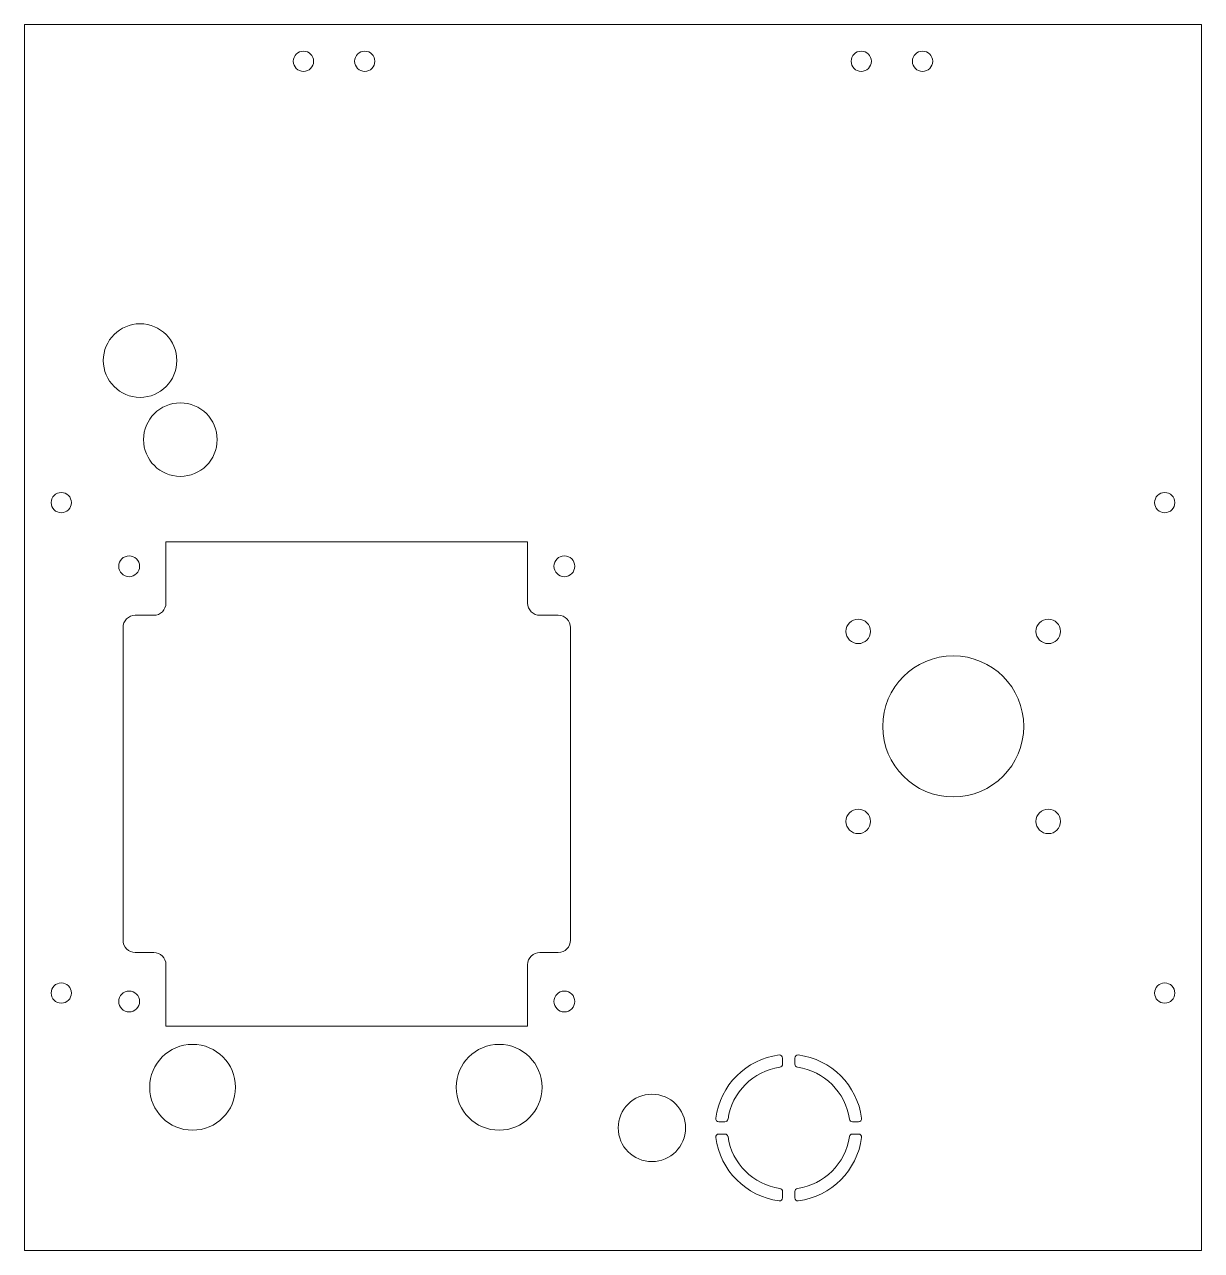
# Model space of a CAD drawing. Header units: millimetres. Extents: x 0 to 192, y 0 to 200.
import ezdxf

# ---------------------------------------------------------------- set-up
doc = ezdxf.new("R2010")
doc.units = ezdxf.units.MM

msp = doc.modelspace()

# ---------------------------------------------------------------- linework, layer by layer
at = {"color": 7, "linetype": 'Continuous', "lineweight": 15}
for p, q in [((0, 200), (0, 0)), ((192, 200), (0, 200)), ((192, 0), (192, 200)), ((23.07, 115.62), (23.07, 105.62)), ((82.07, 115.62), (23.07, 115.62)), ((82.07, 105.62), (82.07, 115.62)), ((21.07, 103.62), (18.07, 103.62)), ((87.07, 103.62), (84.07, 103.62)), ((16.07, 101.62), (16.07, 50.62)), ((89.07, 50.62), (89.07, 101.62)), ((18.07, 48.62), (21.07, 48.62)), ((84.07, 48.62), (87.07, 48.62)), ((23.07, 46.62), (23.07, 36.62)), ((82.07, 36.62), (82.07, 46.62)), ((23.07, 36.62), (82.07, 36.62)), ((123.66, 30.39), (123.66, 31.4)), ((125.66, 31.4), (125.66, 30.39)), ((113.25, 21), (114.26, 21)), ((135.05, 21), (136.06, 21)), ((114.26, 19), (113.25, 19)), ((136.06, 19), (135.05, 19)), ((123.66, 8.6), (123.66, 9.61)), ((125.66, 9.61), (125.66, 8.6)), ((0, 0), (192, 0))]:
    msp.add_line(p, q, dxfattribs=at)
for centre, radius in [((45.5, 194), 1.65), ((55.5, 194), 1.65), ((136.5, 194), 1.65), ((146.5, 194), 1.65), ((18.85, 145.18), 6), ((25.42, 132.28), 6), ((6, 122), 1.65), ((186, 122), 1.65), ((17.07, 111.62), 1.7), ((88.07, 111.62), 1.7), ((136, 101), 2), ((167, 101), 2), ((151.5, 85.5), 11.5), ((136, 70), 2), ((167, 70), 2), ((6, 42), 1.65), ((17.07, 40.62), 1.7), ((88.07, 40.62), 1.7), ((186, 42), 1.65), ((27.42, 26.62), 7), ((77.42, 26.62), 7), ((102.35, 20), 5.5)]:
    msp.add_circle(centre, radius, dxfattribs=at)
for centre, radius, start, end in [((21.07, 105.62), 2, 270, 0), ((84.07, 105.62), 2, 180, 270), ((18.07, 101.62), 2, 90, 180), ((87.07, 101.62), 2, 0, 90), ((18.07, 50.62), 2, 180, 270), ((87.07, 50.62), 2, 270, 0), ((21.07, 46.62), 2, 0, 90), ((84.07, 46.62), 2, 90, 180), ((124.66, 20), 12, 97.4947, 172.5053), ((123.16, 31.4), 0.5, 0, 97.4947), ((123.16, 30.39), 0.5, 278.2132, 0), ((126.16, 31.4), 0.5, 82.5053, 180), ((126.16, 30.39), 0.5, 180, 261.7868), ((124.66, 20), 12, 7.4947, 82.5053), ((124.66, 20), 10, 98.2132, 171.7868), ((124.66, 20), 10, 8.2132, 81.7868), ((113.25, 21.5), 0.5, 172.5053, 270), ((114.26, 21.5), 0.5, 270, 351.7868), ((135.05, 21.5), 0.5, 188.2132, 270), ((136.06, 21.5), 0.5, 270, 7.4947), ((113.25, 18.5), 0.5, 90, 187.4947), ((124.66, 20), 12, 187.4947, 262.5053), ((114.26, 18.5), 0.5, 8.2132, 90), ((124.66, 20), 10, 188.2132, 261.7868), ((124.66, 20), 10, 278.2132, 351.7868), ((124.66, 20), 12, 277.4947, 352.5053), ((135.05, 18.5), 0.5, 90, 171.7868), ((136.06, 18.5), 0.5, 352.5053, 90), ((123.16, 9.61), 0.5, 0, 81.7868), ((126.16, 9.61), 0.5, 98.2132, 180), ((123.16, 8.6), 0.5, 262.5053, 0), ((126.16, 8.6), 0.5, 180, 277.4947)]:
    msp.add_arc(centre, radius, start, end, dxfattribs=at)

doc.saveas('drawing.dxf')
